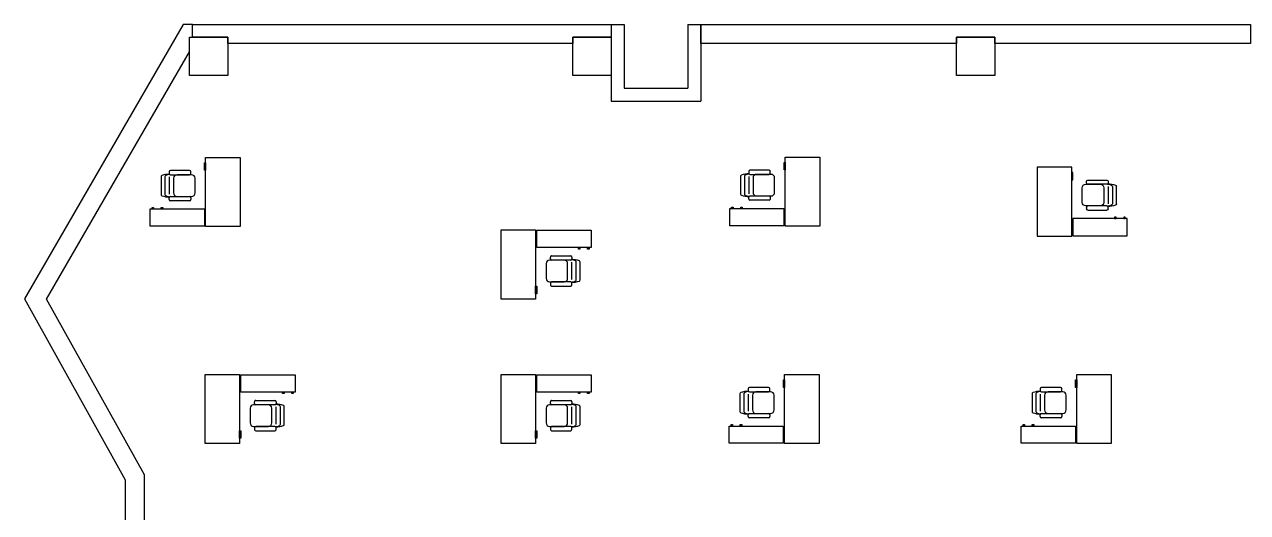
# Model space of a CAD drawing. Header units: inches. Extents: x 13.1 to 42, y 9.4 to 31.7.
# Drawn here: x 13.07 to 32.21, y 24.07 to 31.71 of the extents above; entities that cross this region are included whole.
import ezdxf

# ---------------------------------------------------------------- set-up
doc = ezdxf.new("R2010")
doc.units = ezdxf.units.IN
doc.header["$MEASUREMENT"] = 0
doc.layers.add('COLUMN', color=7, linetype='Continuous', lineweight=25)
doc.layers.add('WALL', color=4, linetype='Continuous', lineweight=30)
doc.layers.add('DW', color=5, linetype='Continuous')
doc.layers.add('furniture', color=7, linetype='Continuous')

# ---------------------------------------------------------------- blocks, each defined once
blk = doc.blocks.new('A$C99e633bf')
at = {"layer": 'furniture'}
for p, q in [((-0.585, 0.127), (-0.585, 1.208)), ((-0.585, 1.208), (-0.045, 1.208)), ((-0.045, 1.208), (-0.045, 0.127)), ((-1.155, 0.985), (-1.155, 0.958)), ((-0.837, 1.005), (-1.135, 1.005)), ((-0.817, 0.958), (-0.817, 0.985)), ((-0.603, 1.124), (-0.585, 1.124)), ((-0.603, 1.008), (-0.603, 1.124)), ((-0.585, 1.008), (-0.603, 1.008)), ((-0.585, 1.124), (-0.585, 1.008)), ((-1.283, 0.907), (-1.283, 0.63)), ((-1.223, 0.905), (-1.223, 0.632)), ((-1.155, 0.904), (-1.155, 0.633)), ((-1.135, 0.938), (-0.837, 0.938)), ((-1.087, 0.884), (-1.087, 0.654)), ((-0.804, 0.938), (-1.033, 0.938)), ((-0.75, 0.654), (-0.75, 0.884)), ((-1.155, 0.552), (-1.155, 0.579)), ((-1.135, 0.6), (-0.837, 0.6)), ((-1.033, 0.6), (-0.804, 0.6)), ((-0.817, 0.579), (-0.817, 0.552)), ((-1.453, 0.132), (-1.453, 0.403)), ((-1.453, 0.403), (-0.605, 0.403)), ((-1.423, 0.403), (-1.423, 0.425)), ((-1.423, 0.425), (-1.399, 0.425)), ((-1.399, 0.403), (-1.423, 0.403)), ((-1.399, 0.425), (-1.399, 0.403)), ((-1.28, 0.403), (-1.28, 0.425)), ((-1.28, 0.425), (-1.255, 0.425)), ((-1.255, 0.403), (-1.28, 0.403)), ((-1.255, 0.425), (-1.255, 0.403)), ((-0.837, 0.532), (-1.135, 0.532)), ((-0.605, 0.403), (-0.605, 0.132)), ((-0.605, 0.132), (-1.453, 0.132)), ((-0.045, 0.127), (-0.585, 0.127))]:
    blk.add_line(p, q, dxfattribs=at)
for centre, radius, start, end in [((-1.135, 0.985), 0.0203, 90, 180), ((-1.135, 0.958), 0.0203, 180, 270), ((-0.837, 0.985), 0.0203, 360, 90), ((-0.837, 0.958), 0.0203, 270, 360), ((-1.263, 0.907), 0.0203, 110.5247, 180), ((-1.165, 0.644), 0.301, 87.2024, 110.5247), ((-1.202, 0.905), 0.0203, 125.6622, 180), ((-1.15, 0.832), 0.11, 88.5058, 125.6622), ((-1.033, 0.884), 0.0541, 90, 180), ((-0.804, 0.884), 0.0541, 0, 90), ((-1.263, 0.63), 0.0203, 180, 249.4753), ((-1.165, 0.893), 0.301, 249.4753, 272.7976), ((-1.202, 0.632), 0.0203, 180, 234.3378), ((-1.15, 0.705), 0.11, 234.3378, 271.4942), ((-1.135, 0.579), 0.0203, 90, 180), ((-1.033, 0.654), 0.0541, 180, 270), ((-0.837, 0.579), 0.0203, 0, 90), ((-0.804, 0.654), 0.0541, 270, 360), ((-1.135, 0.552), 0.0203, 180, 270), ((-0.837, 0.552), 0.0203, 270, 0)]:
    blk.add_arc(centre, radius, start, end, dxfattribs=at)

msp = doc.modelspace()

# ---------------------------------------------------------------- linework, layer by layer
at = {"layer": 'COLUMN', "color": 8}
for points in [[(15.653, 31.513), (16.253, 31.513), (16.253, 30.913), (15.653, 30.913)], [(15.653, 31.513), (16.253, 31.513), (16.253, 30.913), (15.653, 30.913)], [(15.653, 31.513), (16.253, 31.513), (16.253, 30.913), (15.653, 30.913)], [(15.653, 31.513), (16.253, 31.513), (16.253, 30.913), (15.653, 30.913)], [(21.653, 31.513), (22.253, 31.513), (22.253, 30.913), (21.653, 30.913)], [(21.653, 31.513), (22.253, 31.513), (22.253, 30.913), (21.653, 30.913)], [(21.653, 31.513), (22.253, 31.513), (22.253, 30.913), (21.653, 30.913)], [(21.653, 31.513), (22.253, 31.513), (22.253, 30.913), (21.653, 30.913)], [(27.653, 31.513), (28.253, 31.513), (28.253, 30.913), (27.653, 30.913)], [(27.653, 31.513), (28.253, 31.513), (28.253, 30.913), (27.653, 30.913)]]:
    msp.add_lwpolyline(points, close=True, dxfattribs=at)
at = {"layer": 'DW', "color": 8}
for p, q in [((15.652, 31.483), (15.653, 31.486)), ((15.652, 31.483), (15.653, 31.486)), ((15.653, 31.486), (15.653, 31.513)), ((15.653, 31.513), (15.703, 31.513)), ((15.653, 31.486), (15.653, 31.513)), ((15.653, 31.513), (15.703, 31.513))]:
    msp.add_line(p, q, dxfattribs=at)
at = {"layer": 'DW'}
for points in [[(15.553, 31.713), (13.072, 27.415), (14.649, 24.585), (14.649, 9.413), (14.949, 9.413), (14.949, 24.663), (13.417, 27.413), (15.653, 31.286), (15.653, 31.513), (15.703, 31.513), (15.703, 31.713), (15.553, 31.713)], [(15.703, 31.713), (22.253, 31.713), (22.253, 31.513), (21.653, 31.513), (21.653, 31.413), (16.253, 31.413), (16.253, 31.513), (15.703, 31.513)], [(32.253, 31.713), (32.253, 31.413), (28.253, 31.413), (28.253, 31.513), (27.653, 31.513), (27.653, 31.413), (23.653, 31.413), (23.653, 31.713), (32.253, 31.713)]]:
    msp.add_lwpolyline(points, dxfattribs=at)
at = {"layer": 'WALL', "color": 8}
for p, q in [((22.253, 31.713), (22.453, 31.713)), ((22.253, 31.713), (22.253, 31.513)), ((22.253, 31.713), (22.453, 31.713)), ((22.253, 31.713), (22.253, 31.513)), ((22.453, 31.713), (22.453, 30.713)), ((22.453, 31.713), (22.453, 30.713)), ((23.453, 31.713), (23.453, 30.713)), ((23.453, 31.713), (23.653, 31.713)), ((23.453, 31.713), (23.453, 30.713)), ((23.453, 31.713), (23.653, 31.713)), ((23.653, 31.713), (23.653, 30.513)), ((23.653, 31.713), (23.653, 30.513)), ((22.253, 30.913), (22.253, 30.513)), ((22.253, 30.913), (22.253, 30.513)), ((22.453, 30.713), (23.453, 30.713)), ((22.453, 30.713), (23.453, 30.713)), ((22.253, 30.513), (23.653, 30.513)), ((22.253, 30.513), (23.653, 30.513))]:
    msp.add_line(p, q, dxfattribs=at)

# ---------------------------------------------------------------- block references
for p in [(16.492, 28.421), (25.558, 28.428), (25.549, 25.023), (30.119, 25.023)]:
    msp.add_blockref('A$C99e633bf', p)
at = {"xscale": -1}
msp.add_blockref('A$C99e633bf', (28.871, 28.272), dxfattribs=at)
at = {"rotation": 180}
for p in [(20.483, 28.622), (15.854, 26.358), (20.483, 26.358)]:
    msp.add_blockref('A$C99e633bf', p, dxfattribs=at)

doc.saveas('drawing.dxf')
